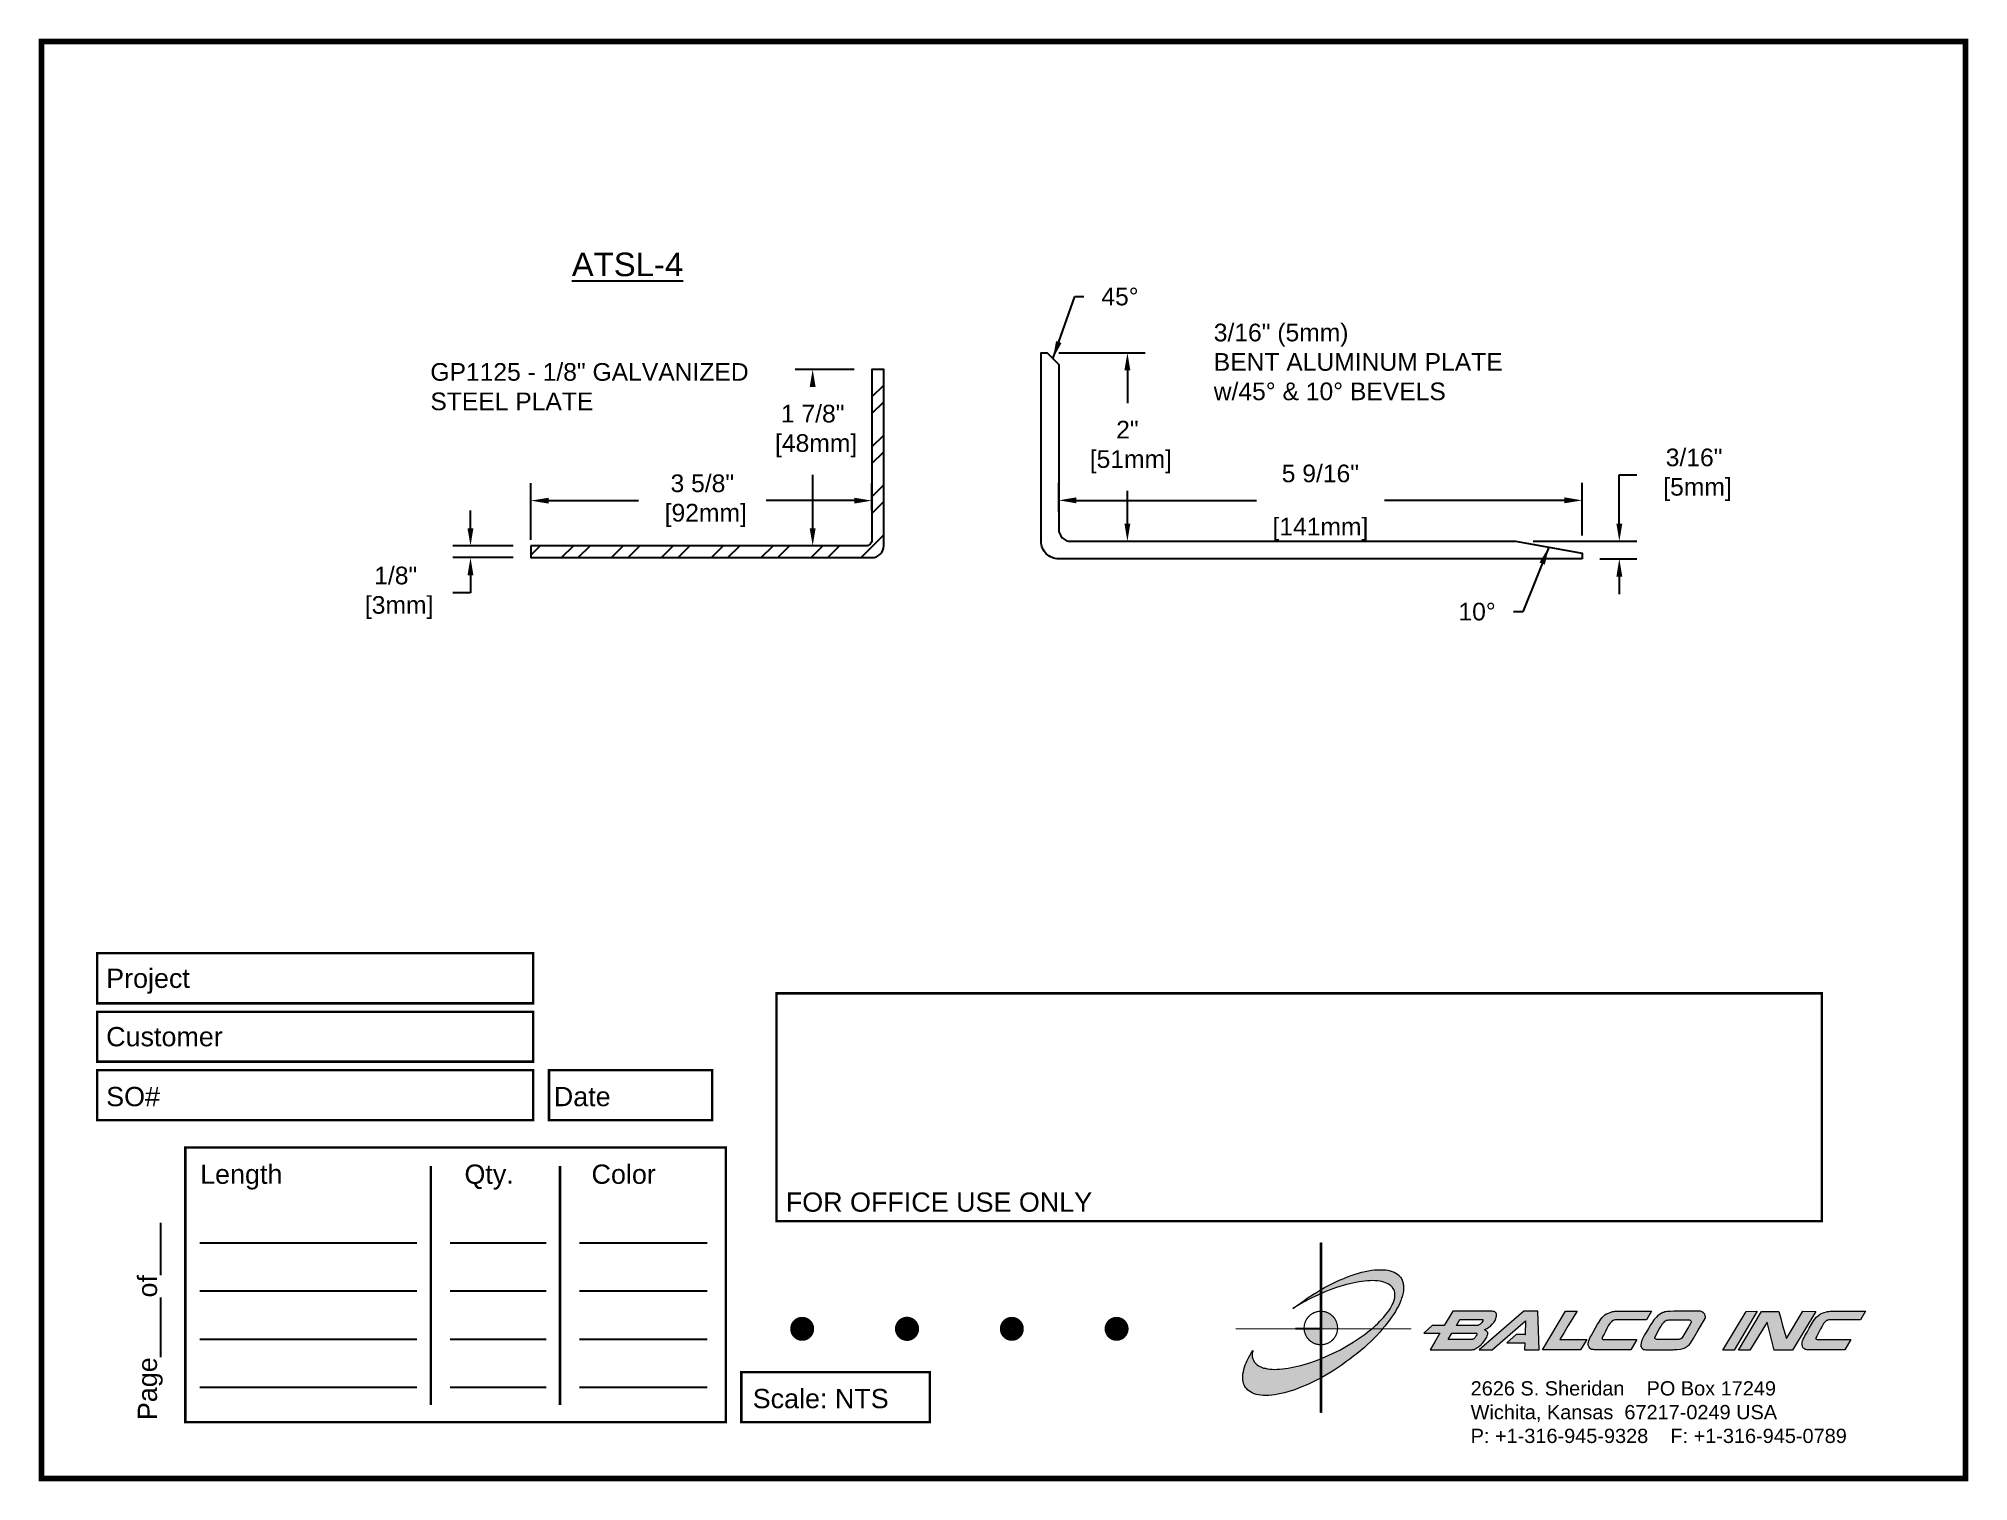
# Paper-space layout 'Breakout' of a CAD drawing. Header units: inches. Extents: x 0 to 10, y 0 to 7.5.
# The model-space entities are those that its viewports show. They can reach past a viewport. Long polylines and large blocks are cut down to what shows.
import ezdxf

# ---------------------------------------------------------------- set-up
doc = ezdxf.new("R2010")
doc.units = ezdxf.units.IN
doc.header["$MEASUREMENT"] = 0
for name, color, linetype in [('Border', 7, 'Continuous'), ('Dimensions', 3, 'Continuous'), ('Metals', 7, 'Continuous'), ('Text', 2, 'Continuous')]:
    doc.layers.add(name, color=color, linetype=linetype)
doc.styles.add('Arial', font='arial.ttf')
doc.dimstyles.new('Arial', dxfattribs={"dimtxt": 0.1875, "dimasz": 0.1875, "dimexe": 0.1875, "dimexo": 0.1875, "dimgap": 0.1875, "dimtad": 0, "dimtih": 1, "dimtoh": 1, "dimdec": 4, "dimzin": 0, "dimdsep": 46, "dimlunit": 4, "dimtxsty": 'Arial', "dimcen": 0.1875, "dimadec": 0, "dimazin": 0, "dimtfac": 1, "dimtdec": 4, "dimtofl": 0, "dimtmove": 0, "dimatfit": 3, "dimfxl": 0, "dimfrac": 2, "dimtolj": 1, "dimtzin": 0, "dimarcsym": 0})

# ---------------------------------------------------------------- blocks, each defined once
blk = doc.blocks.new('CADlogo')
h = blk.add_hatch(color=256)
h.paths.add_polyline_path([(0.918, 1.81), (0.909, 1.81), (0.909, 1.322), (0.918, 1.327)])
h.paths.add_polyline_path([(0.918, 1.285), (0.909, 1.281), (0.909, 1.1), (0.918, 1.1)])
h.paths.add_polyline_path([(0.918, 0.917), (0.909, 0.917), (0.909, 0.762), (0.909, 0.753), (0.91, 0.753), (0.918, 0.753)])
h.paths.add_polyline_path([(0.918, 1.091), (0.918, 1.1), (0.91, 1.1), (0.909, 1.1), (0.909, 0.917), (0.918, 0.917), (0.918, 0.919), (0.915, 0.919)])
h.paths.add_polyline_path([(0.918, 0.412), (0.909, 0.407), (0.909, 0.049), (0.918, 0.049)])
h.paths.add_polyline_path([(0.918, 0.753), (0.909, 0.753), (0.909, 0.606), (0.918, 0.609)])
h.paths.add_polyline_path([(0.918, 0.609), (0.909, 0.606), (0.909, 0.407), (0.918, 0.412)])
h.paths.add_polyline_path([(0.918, 1.327), (0.909, 1.322), (0.909, 1.281), (0.918, 1.285)])
h = blk.add_hatch(color=175)
h.paths.add_polyline_path([(0.574, 0.51), (0.543, 0.506), (0.514, 0.502), (0.487, 0.499), (0.459, 0.499), (0.432, 0.497), (0.406, 0.499), (0.382, 0.5), (0.36, 0.502), (0.338, 0.508), (0.318, 0.511), (0.298, 0.519), (0.282, 0.526), (0.265, 0.533), (0.252, 0.543), (0.24, 0.553), (0.234, 0.559), (0.229, 0.564), (0.22, 0.577), (0.212, 0.592), (0.205, 0.607), (0.203, 0.616), (0.201, 0.627), (0.199, 0.643), (0.201, 0.66), (0.201, 0.671), (0.205, 0.682), (0.207, 0.694), (0.19, 0.667), (0.176, 0.641), (0.161, 0.616), (0.148, 0.59), (0.137, 0.566), (0.128, 0.543), (0.119, 0.519), (0.113, 0.495), (0.108, 0.473), (0.104, 0.451), (0.103, 0.44), (0.103, 0.429), (0.101, 0.409), (0.103, 0.391), (0.104, 0.38), (0.106, 0.371), (0.11, 0.352), (0.115, 0.336), (0.124, 0.318), (0.13, 0.31), (0.135, 0.301), (0.143, 0.294), (0.15, 0.286), (0.165, 0.274), (0.181, 0.263), (0.199, 0.254), (0.22, 0.244), (0.242, 0.237), (0.263, 0.232), (0.289, 0.228), (0.315, 0.226), (0.342, 0.226), (0.371, 0.226), (0.402, 0.23), (0.434, 0.233), (0.467, 0.239), (0.499, 0.246), (0.534, 0.254), (0.571, 0.263), (0.606, 0.275), (0.644, 0.286), (0.682, 0.301), (0.721, 0.318), (0.759, 0.334), (0.799, 0.352), (0.841, 0.371), (0.882, 0.393), (0.909, 0.407), (0.909, 0.606), (0.884, 0.596), (0.847, 0.583), (0.81, 0.57), (0.774, 0.559), (0.739, 0.548), (0.704, 0.537), (0.671, 0.53), (0.638, 0.522), (0.606, 0.515)])
h.paths.add_polyline_path([(1.18, 0.738), (1.109, 0.698), (1.034, 0.661), (0.957, 0.627), (0.918, 0.609), (0.918, 0.412), (0.924, 0.414), (0.964, 0.438), (1.006, 0.462), (1.05, 0.489), (1.092, 0.517), (1.134, 0.544), (1.174, 0.574), (1.215, 0.603), (1.253, 0.634), (1.291, 0.663), (1.328, 0.694), (1.365, 0.725), (1.399, 0.757), (1.432, 0.788), (1.463, 0.819), (1.494, 0.85), (1.524, 0.883), (1.554, 0.917), (1.44, 0.917), (1.429, 0.908), (1.401, 0.886), (1.374, 0.864), (1.343, 0.842), (1.312, 0.822), (1.28, 0.8), (1.248, 0.778), (1.215, 0.758)])
h.paths.add_polyline_path([(1.769, 1.382), (1.767, 1.393), (1.763, 1.404), (1.758, 1.422), (1.749, 1.441), (1.743, 1.45), (1.738, 1.457), (1.73, 1.464), (1.725, 1.472), (1.709, 1.485), (1.692, 1.496), (1.674, 1.506), (1.654, 1.514), (1.632, 1.521), (1.61, 1.527), (1.584, 1.53), (1.559, 1.532), (1.531, 1.532), (1.502, 1.532), (1.471, 1.53), (1.44, 1.527), (1.407, 1.521), (1.374, 1.514), (1.339, 1.505), (1.304, 1.496), (1.268, 1.485), (1.229, 1.472), (1.191, 1.457), (1.152, 1.442), (1.114, 1.426), (1.074, 1.408), (1.034, 1.388), (0.991, 1.367), (0.951, 1.346), (0.918, 1.327), (0.918, 1.285), (0.926, 1.289), (0.964, 1.305), (1.001, 1.32), (1.037, 1.333), (1.074, 1.346), (1.109, 1.356), (1.143, 1.367), (1.178, 1.378), (1.213, 1.386), (1.246, 1.393), (1.277, 1.4), (1.31, 1.406), (1.339, 1.41), (1.368, 1.413), (1.398, 1.417), (1.425, 1.417), (1.452, 1.419), (1.476, 1.417), (1.502, 1.415), (1.524, 1.413), (1.546, 1.408), (1.566, 1.404), (1.584, 1.397), (1.602, 1.389), (1.617, 1.382), (1.632, 1.373), (1.644, 1.362), (1.65, 1.356), (1.655, 1.351), (1.665, 1.338), (1.672, 1.325), (1.677, 1.309), (1.681, 1.294), (1.683, 1.278), (1.683, 1.261), (1.683, 1.252), (1.681, 1.243), (1.677, 1.225), (1.672, 1.207), (1.665, 1.186), (1.655, 1.166), (1.644, 1.146), (1.632, 1.126), (1.619, 1.106), (1.602, 1.084), (1.586, 1.062), (1.568, 1.04), (1.548, 1.018), (1.527, 0.996), (1.504, 0.974), (1.48, 0.952), (1.456, 0.93), (1.44, 0.917), (1.554, 0.917), (1.579, 0.945), (1.602, 0.976), (1.626, 1.007), (1.648, 1.038), (1.668, 1.067), (1.687, 1.097), (1.703, 1.128), (1.719, 1.155), (1.732, 1.185), (1.743, 1.212), (1.752, 1.239), (1.758, 1.252), (1.762, 1.265), (1.767, 1.291), (1.771, 1.314), (1.771, 1.327), (1.773, 1.338), (1.771, 1.362), (1.771, 1.373)])
h.paths.add_polyline_path([(0.867, 1.296), (0.825, 1.271), (0.781, 1.243), (0.741, 1.214), (0.701, 1.186), (0.66, 1.157), (0.622, 1.128), (0.675, 1.161), (0.732, 1.194), (0.79, 1.225), (0.82, 1.239), (0.851, 1.254), (0.909, 1.281), (0.909, 1.322)])
h = blk.add_hatch(color=256)
h.paths.add_polyline_path([(1.074, 0.991), (1.07, 1.001), (1.065, 1.011), (1.059, 1.021), (1.053, 1.03), (1.046, 1.038), (1.039, 1.047), (1.031, 1.054), (1.022, 1.062), (1.014, 1.068), (1.004, 1.074), (0.995, 1.08), (0.985, 1.085), (0.975, 1.089), (0.964, 1.093), (0.954, 1.096), (0.943, 1.098), (0.932, 1.099), (0.921, 1.1), (0.918, 1.1), (0.918, 0.917), (0.94, 0.917), (1.086, 0.917), (1.087, 0.927), (1.086, 0.938), (1.085, 0.949), (1.083, 0.96), (1.081, 0.97), (1.078, 0.981)])
h.paths.add_polyline_path([(0.909, 0.917), (0.739, 0.917), (0.74, 0.91), (0.741, 0.899), (0.743, 0.888), (0.746, 0.878), (0.75, 0.867), (0.754, 0.857), (0.758, 0.847), (0.764, 0.837), (0.77, 0.828), (0.776, 0.819), (0.783, 0.811), (0.791, 0.803), (0.799, 0.795), (0.808, 0.788), (0.817, 0.782), (0.826, 0.776), (0.836, 0.771), (0.846, 0.766), (0.856, 0.762), (0.867, 0.759), (0.877, 0.757), (0.888, 0.755), (0.899, 0.753), (0.909, 0.753)])
h.paths.add_polyline_path([(0.918, 1.1), (0.91, 1.1), (0.909, 1.1), (0.909, 0.917), (0.918, 0.917)])
h = blk.add_hatch(color=256)
h.paths.add_polyline_path([(2.148, 0.874), (2.098, 0.784), (2.049, 0.7), (2.484, 0.7), (2.491, 0.702), (2.501, 0.703), (2.508, 0.705), (2.512, 0.707), (2.517, 0.711), (2.532, 0.72), (2.546, 0.729), (2.554, 0.735), (2.563, 0.74), (2.572, 0.747), (2.581, 0.757), (2.59, 0.768), (2.599, 0.777), (2.616, 0.799), (2.623, 0.811), (2.63, 0.822), (2.636, 0.833), (2.641, 0.844), (2.645, 0.855), (2.647, 0.864), (2.647, 0.879), (2.645, 0.883), (2.641, 0.886), (2.638, 0.892), (2.629, 0.899), (2.619, 0.905), (2.612, 0.91), (2.64, 0.921), (2.658, 0.936), (2.669, 0.943), (2.678, 0.95), (2.694, 0.967), (2.702, 0.976), (2.709, 0.985), (2.716, 0.994), (2.722, 1.005), (2.727, 1.014), (2.731, 1.025), (2.735, 1.038), (2.736, 1.049), (2.738, 1.062), (2.738, 1.073), (2.733, 1.082), (2.727, 1.088), (2.72, 1.093), (2.713, 1.097), (2.704, 1.099), (2.694, 1.1), (2.685, 1.102), (2.674, 1.102), (2.285, 1.102), (2.195, 0.952), (2.069, 0.952), (1.981, 0.874)])
h.paths.add_polyline_path([(2.274, 0.874), (2.53, 0.874), (2.534, 0.865), (2.532, 0.852), (2.524, 0.841), (2.515, 0.828), (2.505, 0.815), (2.493, 0.81), (2.49, 0.808), (2.235, 0.808)], flags=16)
h.paths.add_polyline_path([(2.321, 0.952), (2.356, 1.014), (2.587, 1.014), (2.592, 1.014), (2.597, 1.014), (2.597, 1.003), (2.59, 0.991), (2.583, 0.98), (2.569, 0.966), (2.555, 0.958), (2.546, 0.952), (2.535, 0.952)], flags=16)
h.paths.add_polyline_path([(3.04, 1.002), (3.036, 0.859), (2.941, 0.859), (2.844, 0.773), (3.031, 0.773), (3.027, 0.7), (3.181, 0.7), (3.168, 1.102), (3.02, 1.102), (2.557, 0.7), (2.694, 0.7)])
h.paths.add_polyline_path([(3.214, 0.7), (3.611, 0.7), (3.675, 0.808), (3.397, 0.808), (3.441, 0.881), (3.483, 0.952), (3.574, 1.102), (3.454, 1.102)])
h.paths.add_polyline_path([(3.788, 0.965), (3.766, 0.927), (3.743, 0.885), (3.721, 0.846), (3.71, 0.83), (3.702, 0.811), (3.697, 0.795), (3.693, 0.778), (3.691, 0.769), (3.691, 0.76), (3.691, 0.749), (3.693, 0.74), (3.7, 0.727), (3.708, 0.716), (3.711, 0.714), (3.724, 0.705), (3.733, 0.702), (3.744, 0.702), (3.757, 0.7), (3.774, 0.7), (4.134, 0.7), (4.196, 0.808), (3.854, 0.808), (3.841, 0.808), (3.833, 0.816), (3.836, 0.826), (3.843, 0.841), (3.856, 0.864), (3.869, 0.892), (3.883, 0.921), (3.898, 0.949), (3.914, 0.972), (3.924, 0.983), (3.931, 0.992), (3.943, 1.002), (3.954, 1.008), (3.969, 1.011), (4.297, 1.011), (4.346, 1.102), (4.238, 1.102), (4.15, 1.102), (4.075, 1.1), (3.997, 1.102), (3.982, 1.1), (3.968, 1.1), (3.955, 1.099), (3.942, 1.097), (3.92, 1.089), (3.9, 1.082), (3.889, 1.078), (3.88, 1.073), (3.863, 1.062), (3.849, 1.049), (3.834, 1.035), (3.821, 1.018), (3.81, 1.002), (3.799, 0.983)])
h.paths.add_polyline_path([(4.509, 1.097), (4.496, 1.095), (4.485, 1.093), (4.476, 1.089), (4.465, 1.086), (4.447, 1.077), (4.43, 1.066), (4.421, 1.06), (4.414, 1.055), (4.399, 1.04), (4.386, 1.025), (4.372, 1.011), (4.361, 0.994), (4.35, 0.976), (4.337, 0.96), (4.317, 0.923), (4.297, 0.888), (4.275, 0.855), (4.26, 0.828), (4.255, 0.813), (4.247, 0.799), (4.244, 0.784), (4.242, 0.777), (4.24, 0.769), (4.238, 0.753), (4.238, 0.735), (4.246, 0.722), (4.251, 0.714), (4.253, 0.713), (4.257, 0.711), (4.262, 0.705), (4.269, 0.703), (4.278, 0.702), (4.289, 0.7), (4.564, 0.7), (4.571, 0.7), (4.584, 0.702), (4.613, 0.703), (4.648, 0.707), (4.664, 0.709), (4.677, 0.713), (4.686, 0.716), (4.694, 0.722), (4.705, 0.727), (4.717, 0.735), (4.73, 0.744), (4.741, 0.755), (4.752, 0.769), (4.781, 0.815), (4.833, 0.903), (4.906, 1.025), (4.908, 1.035), (4.908, 1.046), (4.906, 1.051), (4.906, 1.057), (4.9, 1.069), (4.893, 1.08), (4.889, 1.082), (4.888, 1.086), (4.88, 1.089), (4.873, 1.093), (4.866, 1.097), (4.856, 1.1), (4.846, 1.1), (4.844, 1.1), (4.73, 1.1), (4.626, 1.1), (4.58, 1.1), (4.542, 1.099), (4.524, 1.099)])
h.paths.add_polyline_path([(4.527, 1.011), (4.54, 1.011), (4.745, 1.011), (4.752, 1.003), (4.758, 0.998), (4.758, 0.985), (4.756, 0.98), (4.754, 0.974), (4.749, 0.965), (4.743, 0.956), (4.734, 0.941), (4.663, 0.821), (4.648, 0.812), (4.639, 0.81), (4.633, 0.808), (4.622, 0.808), (4.61, 0.808), (4.416, 0.808), (4.398, 0.808), (4.39, 0.813), (4.387, 0.813), (4.385, 0.819), (4.378, 0.825), (4.385, 0.832), (4.408, 0.877), (4.428, 0.914), (4.447, 0.945), (4.454, 0.96), (4.461, 0.971), (4.474, 0.986), (4.487, 0.996), (4.496, 1.002), (4.508, 1.009), (4.516, 1.009)], flags=16)
h.paths.add_polyline_path([(5.089, 0.698), (5.206, 0.698), (5.445, 1.1), (5.33, 1.099)])
h.paths.add_polyline_path([(5.489, 1.099), (5.252, 0.698), (5.37, 0.698), (5.548, 0.987), (5.621, 0.698), (5.811, 0.698), (6.055, 1.099), (5.919, 1.1), (5.749, 0.817), (5.709, 0.954), (5.691, 1.024), (5.672, 1.099)])
h.paths.add_polyline_path([(6.086, 1.06), (6.069, 1.047), (6.056, 1.035), (6.044, 1.018), (6.031, 1.002), (6.02, 0.983), (6.009, 0.965), (5.987, 0.925), (5.965, 0.885), (5.941, 0.846), (5.932, 0.828), (5.923, 0.811), (5.917, 0.795), (5.914, 0.778), (5.912, 0.769), (5.912, 0.758), (5.914, 0.749), (5.916, 0.738), (5.921, 0.725), (5.928, 0.716), (5.936, 0.709), (5.945, 0.705), (5.954, 0.702), (5.965, 0.7), (5.98, 0.7), (5.994, 0.7), (6.355, 0.7), (6.419, 0.806), (6.073, 0.806), (6.056, 0.811), (6.056, 0.821), (6.056, 0.826), (6.064, 0.841), (6.077, 0.864), (6.089, 0.892), (6.104, 0.919), (6.119, 0.947), (6.135, 0.972), (6.144, 0.983), (6.153, 0.992), (6.163, 1), (6.166, 1.003), (6.172, 1.005), (6.178, 1.008), (6.19, 1.011), (6.517, 1.011), (6.569, 1.1), (6.459, 1.102), (6.373, 1.1), (6.296, 1.1), (6.217, 1.1), (6.203, 1.1), (6.19, 1.099), (6.175, 1.099), (6.164, 1.095), (6.141, 1.089), (6.12, 1.082), (6.111, 1.077), (6.102, 1.073)])
blk.add_hatch(color=256).paths.add_polyline_path([(0.918, 0.609), (0.909, 0.606), (0.909, 0.407), (0.918, 0.412)])
for q in [(0.65, 0.917), (0.909, 0.648)]:
    blk.add_line((0.909, 0.917), q)
at = {"color": 7, "lineweight": 0}
for points in [[(0.909, 1.81), (0.918, 1.81), (0.918, 0.049), (0.909, 0.049), (0.909, 1.81)], [(2.738, 1.073), (2.733, 1.082), (2.727, 1.088), (2.72, 1.093), (2.713, 1.097), (2.704, 1.099), (2.694, 1.1), (2.685, 1.102), (2.674, 1.102), (2.285, 1.102), (2.195, 0.952), (2.069, 0.952), (1.981, 0.874), (2.148, 0.874), (2.098, 0.784), (2.049, 0.7), (2.484, 0.7), (2.491, 0.702), (2.501, 0.703), (2.508, 0.705), (2.512, 0.707), (2.517, 0.711), (2.532, 0.72), (2.546, 0.729), (2.554, 0.735), (2.563, 0.74), (2.572, 0.747), (2.581, 0.757), (2.59, 0.768), (2.599, 0.777), (2.616, 0.799), (2.623, 0.811), (2.63, 0.822), (2.636, 0.833), (2.641, 0.844), (2.645, 0.855), (2.647, 0.864), (2.647, 0.874), (2.647, 0.879), (2.645, 0.883), (2.641, 0.886), (2.638, 0.892), (2.629, 0.899), (2.619, 0.905), (2.612, 0.91), (2.64, 0.921), (2.658, 0.936), (2.669, 0.943), (2.678, 0.95), (2.694, 0.967), (2.702, 0.976), (2.709, 0.985), (2.716, 0.994), (2.722, 1.005), (2.727, 1.014), (2.731, 1.025), (2.735, 1.038), (2.736, 1.049), (2.738, 1.062), (2.738, 1.073), (2.738, 1.073)], [(2.587, 0.985), (2.583, 0.98), (2.572, 0.969), (2.565, 0.963), (2.555, 0.958), (2.546, 0.952), (2.535, 0.952), (2.321, 0.952), (2.356, 1.014), (2.587, 1.014), (2.592, 1.014), (2.594, 1.014), (2.596, 1.013), (2.597, 1.011), (2.597, 1.005), (2.596, 1), (2.59, 0.991), (2.587, 0.985), (2.587, 0.985)], [(3.027, 0.7), (3.181, 0.7), (3.168, 1.102), (3.02, 1.102), (2.557, 0.7), (2.694, 0.7), (3.04, 1.002), (3.036, 0.859), (3.038, 0.859), (2.941, 0.859), (2.844, 0.773), (3.031, 0.773), (3.027, 0.7), (3.027, 0.7)], [(3.214, 0.7), (3.454, 1.102), (3.574, 1.102), (3.483, 0.952), (3.441, 0.881), (3.397, 0.808), (3.675, 0.808), (3.611, 0.7), (3.214, 0.7), (3.214, 0.7)], [(3.969, 1.011), (3.96, 1.009), (3.955, 1.007), (3.949, 1.005), (3.946, 1.003), (3.94, 1), (3.931, 0.992), (3.924, 0.983), (3.914, 0.972), (3.898, 0.949), (3.883, 0.921), (3.869, 0.892), (3.856, 0.864), (3.843, 0.841), (3.836, 0.826), (3.834, 0.821), (3.834, 0.817), (3.836, 0.813), (3.839, 0.81), (3.847, 0.808), (3.854, 0.808), (4.196, 0.808), (4.134, 0.7), (3.774, 0.7), (3.757, 0.7), (3.744, 0.702), (3.733, 0.702), (3.724, 0.705), (3.715, 0.711), (3.711, 0.713), (3.708, 0.716), (3.7, 0.727), (3.693, 0.74), (3.691, 0.749), (3.691, 0.76), (3.691, 0.769), (3.693, 0.778), (3.697, 0.795), (3.702, 0.811), (3.71, 0.83), (3.721, 0.846), (3.743, 0.885), (3.766, 0.927), (3.788, 0.965), (3.799, 0.983), (3.81, 1.002), (3.821, 1.018), (3.834, 1.035), (3.849, 1.049), (3.863, 1.062), (3.88, 1.073), (3.889, 1.078), (3.9, 1.082), (3.92, 1.089), (3.942, 1.097), (3.955, 1.099), (3.968, 1.1), (3.982, 1.1), (3.997, 1.102), (4.075, 1.1), (4.15, 1.102), (4.238, 1.102), (4.346, 1.102), (4.297, 1.011), (3.969, 1.011), (3.969, 1.011)], [(4.846, 1.1), (4.844, 1.1), (4.73, 1.1), (4.626, 1.1), (4.58, 1.1), (4.542, 1.099), (4.524, 1.099), (4.509, 1.097), (4.496, 1.095), (4.485, 1.093), (4.476, 1.089), (4.465, 1.086), (4.447, 1.077), (4.43, 1.066), (4.421, 1.06), (4.414, 1.055), (4.399, 1.04), (4.386, 1.025), (4.372, 1.011), (4.361, 0.994), (4.35, 0.976), (4.337, 0.96), (4.317, 0.923), (4.297, 0.888), (4.275, 0.855), (4.26, 0.828), (4.255, 0.813), (4.247, 0.799), (4.244, 0.784), (4.242, 0.777), (4.24, 0.769), (4.238, 0.753), (4.238, 0.735), (4.246, 0.722), (4.251, 0.714), (4.253, 0.713), (4.257, 0.711), (4.262, 0.705), (4.269, 0.703), (4.278, 0.702), (4.289, 0.7), (4.564, 0.7), (4.571, 0.7), (4.584, 0.702), (4.613, 0.703), (4.648, 0.707), (4.664, 0.709), (4.677, 0.713), (4.686, 0.716), (4.694, 0.722), (4.705, 0.727), (4.717, 0.735), (4.73, 0.744), (4.741, 0.755), (4.752, 0.769), (4.781, 0.815), (4.833, 0.903), (4.906, 1.025), (4.908, 1.035), (4.908, 1.046), (4.906, 1.051), (4.906, 1.057), (4.9, 1.069), (4.897, 1.075), (4.893, 1.08), (4.889, 1.082), (4.888, 1.086), (4.88, 1.089), (4.873, 1.093), (4.866, 1.097), (4.856, 1.1), (4.846, 1.1), (4.846, 1.1)], [(4.734, 0.941), (4.663, 0.821), (4.653, 0.815), (4.646, 0.811), (4.639, 0.81), (4.633, 0.808), (4.622, 0.808), (4.61, 0.808), (4.416, 0.808), (4.403, 0.808), (4.396, 0.81), (4.39, 0.813), (4.388, 0.813), (4.386, 0.815), (4.385, 0.819), (4.383, 0.821), (4.383, 0.826), (4.383, 0.83), (4.385, 0.832), (4.408, 0.877), (4.428, 0.914), (4.447, 0.945), (4.454, 0.96), (4.461, 0.971), (4.471, 0.982), (4.478, 0.989), (4.487, 0.996), (4.496, 1.002), (4.505, 1.007), (4.511, 1.009), (4.516, 1.009), (4.527, 1.011), (4.54, 1.011), (4.743, 1.011), (4.749, 1.007), (4.752, 1.003), (4.756, 1), (4.758, 0.994), (4.758, 0.985), (4.756, 0.98), (4.754, 0.974), (4.749, 0.965), (4.743, 0.956), (4.734, 0.941), (4.734, 0.941)], [(5.089, 0.698), (5.33, 1.099), (5.445, 1.1), (5.206, 0.698), (5.091, 0.698), (5.089, 0.698), (5.089, 0.698)], [(5.811, 0.698), (5.621, 0.698), (5.548, 0.987), (5.37, 0.698), (5.252, 0.698), (5.489, 1.099), (5.672, 1.099), (5.691, 1.024), (5.709, 0.954), (5.749, 0.817), (5.919, 1.1), (6.055, 1.099), (5.811, 0.698), (5.811, 0.698)], [(6.19, 1.011), (6.181, 1.009), (6.175, 1.007), (6.172, 1.005), (6.166, 1.003), (6.163, 1), (6.153, 0.992), (6.144, 0.983), (6.135, 0.972), (6.119, 0.947), (6.104, 0.919), (6.089, 0.892), (6.077, 0.864), (6.064, 0.841), (6.056, 0.826), (6.056, 0.821), (6.056, 0.815), (6.058, 0.811), (6.062, 0.81), (6.067, 0.808), (6.077, 0.806), (6.419, 0.806), (6.355, 0.7), (5.994, 0.7), (5.98, 0.7), (5.965, 0.7), (5.954, 0.702), (5.945, 0.705), (5.936, 0.709), (5.932, 0.713), (5.928, 0.716), (5.921, 0.725), (5.916, 0.738), (5.914, 0.749), (5.912, 0.758), (5.912, 0.769), (5.914, 0.778), (5.917, 0.795), (5.923, 0.811), (5.932, 0.828), (5.941, 0.846), (5.965, 0.885), (5.987, 0.925), (6.009, 0.965), (6.02, 0.983), (6.031, 1.002), (6.044, 1.018), (6.056, 1.035), (6.069, 1.047), (6.086, 1.06), (6.102, 1.073), (6.111, 1.077), (6.12, 1.082), (6.141, 1.089), (6.164, 1.095), (6.175, 1.099), (6.19, 1.099), (6.203, 1.1), (6.217, 1.1), (6.296, 1.1), (6.373, 1.1), (6.459, 1.102), (6.569, 1.1), (6.517, 1.011), (6.19, 1.011), (6.19, 1.011)], [(2.484, 0.808), (2.235, 0.808), (2.274, 0.874), (2.524, 0.874), (2.53, 0.872), (2.532, 0.87), (2.533, 0.866), (2.533, 0.863), (2.532, 0.852), (2.524, 0.841), (2.515, 0.828), (2.506, 0.817), (2.501, 0.813), (2.493, 0.81), (2.49, 0.808), (2.486, 0.808), (2.484, 0.808), (2.484, 0.808)]]:
    blk.add_lwpolyline(points, dxfattribs=at)
at = {"color": 175, "lineweight": 0}
blk.add_lwpolyline([(1.758, 1.422), (1.763, 1.404), (1.767, 1.393), (1.769, 1.382), (1.771, 1.373), (1.771, 1.362), (1.773, 1.338), (1.771, 1.327), (1.771, 1.314), (1.767, 1.291), (1.762, 1.265), (1.758, 1.252), (1.752, 1.239), (1.743, 1.212), (1.732, 1.185), (1.719, 1.155), (1.703, 1.128), (1.687, 1.097), (1.668, 1.067), (1.648, 1.038), (1.626, 1.007), (1.602, 0.976), (1.579, 0.945), (1.551, 0.914), (1.524, 0.883), (1.494, 0.85), (1.463, 0.819), (1.432, 0.788), (1.399, 0.757), (1.365, 0.725), (1.328, 0.694), (1.291, 0.663), (1.253, 0.634), (1.215, 0.603), (1.174, 0.574), (1.134, 0.544), (1.092, 0.517), (1.05, 0.489), (1.006, 0.462), (0.964, 0.438), (0.924, 0.414), (0.882, 0.393), (0.841, 0.371), (0.799, 0.352), (0.759, 0.334), (0.721, 0.318), (0.682, 0.301), (0.644, 0.286), (0.606, 0.275), (0.571, 0.263), (0.534, 0.254), (0.499, 0.246), (0.467, 0.239), (0.434, 0.233), (0.402, 0.23), (0.371, 0.226), (0.342, 0.226), (0.315, 0.226), (0.289, 0.228), (0.263, 0.232), (0.242, 0.237), (0.22, 0.244), (0.199, 0.254), (0.181, 0.263), (0.165, 0.274), (0.15, 0.286), (0.143, 0.294), (0.135, 0.301), (0.13, 0.31), (0.124, 0.318), (0.115, 0.336), (0.11, 0.352), (0.106, 0.371), (0.104, 0.38), (0.103, 0.391), (0.101, 0.409), (0.103, 0.429), (0.103, 0.44), (0.104, 0.451), (0.108, 0.473), (0.113, 0.495), (0.119, 0.519), (0.128, 0.543), (0.137, 0.566), (0.148, 0.59), (0.161, 0.616), (0.176, 0.641), (0.19, 0.667), (0.207, 0.694), (0.205, 0.682), (0.201, 0.671), (0.201, 0.66), (0.199, 0.649), (0.199, 0.638), (0.201, 0.627), (0.203, 0.616), (0.205, 0.607), (0.212, 0.592), (0.22, 0.577), (0.229, 0.564), (0.234, 0.559), (0.24, 0.553), (0.252, 0.543), (0.265, 0.533), (0.282, 0.526), (0.298, 0.519), (0.318, 0.511), (0.338, 0.508), (0.36, 0.502), (0.382, 0.5), (0.406, 0.499), (0.432, 0.497), (0.459, 0.499), (0.487, 0.499), (0.514, 0.502), (0.543, 0.506), (0.574, 0.51), (0.606, 0.515), (0.638, 0.522), (0.671, 0.53), (0.704, 0.537), (0.739, 0.548), (0.774, 0.559), (0.81, 0.57), (0.847, 0.583), (0.884, 0.596), (0.92, 0.61), (0.957, 0.627), (1.034, 0.661), (1.109, 0.698), (1.18, 0.738), (1.215, 0.758), (1.248, 0.778), (1.28, 0.8), (1.312, 0.822), (1.343, 0.842), (1.374, 0.864), (1.401, 0.886), (1.429, 0.908), (1.456, 0.93), (1.48, 0.952), (1.504, 0.974), (1.527, 0.996), (1.548, 1.018), (1.568, 1.04), (1.586, 1.062), (1.602, 1.084), (1.619, 1.106), (1.632, 1.126), (1.644, 1.146), (1.655, 1.166), (1.665, 1.186), (1.672, 1.207), (1.677, 1.225), (1.681, 1.243), (1.683, 1.252), (1.683, 1.261), (1.683, 1.278), (1.681, 1.294), (1.677, 1.309), (1.672, 1.325), (1.665, 1.338), (1.655, 1.351), (1.65, 1.356), (1.644, 1.362), (1.632, 1.373), (1.617, 1.382), (1.602, 1.389), (1.584, 1.397), (1.566, 1.404), (1.546, 1.408), (1.524, 1.413), (1.502, 1.415), (1.476, 1.417), (1.452, 1.419), (1.425, 1.417), (1.398, 1.417), (1.368, 1.413), (1.339, 1.41), (1.31, 1.406), (1.277, 1.4), (1.246, 1.393), (1.213, 1.386), (1.178, 1.378), (1.143, 1.367), (1.109, 1.356), (1.074, 1.346), (1.037, 1.333), (1.001, 1.32), (0.964, 1.305), (0.926, 1.289), (0.851, 1.254), (0.82, 1.239), (0.79, 1.225), (0.732, 1.194), (0.675, 1.161), (0.622, 1.128), (0.66, 1.157), (0.701, 1.186), (0.741, 1.214), (0.781, 1.243), (0.825, 1.271), (0.867, 1.296), (0.909, 1.322), (0.951, 1.346), (0.991, 1.367), (1.034, 1.388), (1.074, 1.408), (1.114, 1.426), (1.152, 1.442), (1.191, 1.457), (1.229, 1.472), (1.268, 1.485), (1.304, 1.496), (1.339, 1.505), (1.374, 1.514), (1.407, 1.521), (1.44, 1.527), (1.471, 1.53), (1.502, 1.532), (1.531, 1.532), (1.559, 1.532), (1.584, 1.53), (1.61, 1.527), (1.632, 1.521), (1.654, 1.514), (1.674, 1.506), (1.692, 1.496), (1.709, 1.485), (1.725, 1.472), (1.73, 1.464), (1.738, 1.457), (1.743, 1.45), (1.749, 1.441), (1.758, 1.422), (1.758, 1.422)], dxfattribs=at)
at = {"color": 7, "lineweight": 0, "const_width": 0.0128}
blk.add_lwpolyline([(1.087, 0.927), (1.086, 0.938), (1.085, 0.949), (1.083, 0.96), (1.081, 0.97), (1.078, 0.981), (1.074, 0.991), (1.07, 1.001), (1.065, 1.011), (1.059, 1.021), (1.053, 1.03), (1.046, 1.038), (1.039, 1.047), (1.031, 1.054), (1.022, 1.062), (1.014, 1.068), (1.004, 1.074), (0.995, 1.08), (0.985, 1.085), (0.975, 1.089), (0.964, 1.093), (0.954, 1.096), (0.943, 1.098), (0.932, 1.099), (0.921, 1.1), (0.91, 1.1), (0.899, 1.1), (0.888, 1.099), (0.877, 1.097), (0.867, 1.094), (0.856, 1.091), (0.846, 1.087), (0.836, 1.082), (0.826, 1.077), (0.817, 1.071), (0.808, 1.065), (0.799, 1.058), (0.791, 1.05), (0.783, 1.043), (0.776, 1.034), (0.77, 1.025), (0.764, 1.016), (0.758, 1.006), (0.754, 0.996), (0.75, 0.986), (0.746, 0.976), (0.743, 0.965), (0.741, 0.954), (0.74, 0.943), (0.739, 0.932), (0.739, 0.921), (0.74, 0.91), (0.741, 0.899), (0.743, 0.888), (0.746, 0.878), (0.75, 0.867), (0.754, 0.857), (0.758, 0.847), (0.764, 0.837), (0.77, 0.828), (0.776, 0.819), (0.783, 0.811), (0.791, 0.803), (0.799, 0.795), (0.808, 0.788), (0.817, 0.782), (0.826, 0.776), (0.836, 0.771), (0.846, 0.766), (0.856, 0.762), (0.867, 0.759), (0.877, 0.757), (0.888, 0.755), (0.899, 0.753), (0.91, 0.753), (0.921, 0.753), (0.932, 0.754), (0.943, 0.756), (0.954, 0.758), (0.964, 0.761), (0.975, 0.764), (0.985, 0.769), (0.995, 0.773), (1.004, 0.779), (1.014, 0.785), (1.022, 0.792), (1.031, 0.799), (1.039, 0.807), (1.046, 0.815), (1.053, 0.824), (1.059, 0.833), (1.065, 0.842), (1.07, 0.852), (1.074, 0.862), (1.078, 0.872), (1.081, 0.883), (1.083, 0.894), (1.085, 0.905), (1.086, 0.916), (1.087, 0.927)], dxfattribs=at)
at = {"color": 7, "lineweight": 0}
blk.add_lwpolyline([(1.853, 0.917, 0.0091, 0.0091, 0), (0.029, 0.917, 0.00366, 0.00366, 0), (0.029, 0.917, 0.00366, 0.00366, 0)], format="xyseb", dxfattribs=at)
blk = doc.blocks.new('ACADlogo')
blk.add_blockref('CADlogo', (-0.011, 7.152))
blk = doc.blocks.new('ejcnosingdetailsheet')
at = {"layer": 'Border', "color": 253}
for p, q in [((0.823, 1.224), (1.95, 1.224)), ((2.122, 1.224), (2.622, 1.224)), ((2.794, 1.224), (3.457, 1.224)), ((0.823, 0.974), (1.95, 0.974)), ((2.122, 0.974), (2.622, 0.974)), ((2.794, 0.974), (3.457, 0.974)), ((0.823, 0.724), (1.95, 0.724)), ((2.122, 0.724), (2.622, 0.724)), ((2.794, 0.724), (3.457, 0.724)), ((0.823, 0.474), (1.95, 0.474)), ((2.122, 0.474), (2.622, 0.474)), ((2.794, 0.474), (3.457, 0.474))]:
    blk.add_line(p, q, dxfattribs=at)
at = {"layer": 'Border'}
for points, const_width in [([(0, 7.461), (9.993, 7.461), (9.993, 0), (0, 0)], 0.03), ([(0.289, 2.727), (2.554, 2.727), (2.554, 2.467), (0.289, 2.467)], 0.0125), ([(9.247, 1.336), (3.818, 1.336), (3.818, 2.519), (9.247, 2.519)], 0.0125), ([(0.289, 2.423), (2.554, 2.423), (2.554, 2.164), (0.289, 2.164)], 0.0125), ([(0.289, 2.12), (2.554, 2.12), (2.554, 1.86), (0.289, 1.86)], 0.0125), ([(2.636, 1.861), (2.636, 2.12), (3.484, 2.12), (3.484, 1.861)], 0.0125), ([(3.554, 0.292), (0.747, 0.292), (0.747, 1.718), (3.554, 1.718)], 0.0125), ([(3.635, 0.552), (4.614, 0.552), (4.614, 0.293), (3.635, 0.293)], 0.0125)]:
    blk.add_lwpolyline(points, close=True, dxfattribs=dict(at, const_width=const_width))
at = {"layer": 'Border', "const_width": 0.0125}
for points in [[(2.022, 1.623), (2.022, 0.382)], [(2.693, 1.623), (2.693, 0.382)]]:
    blk.add_lwpolyline(points, dxfattribs=at)
at = {"layer": 'Border', "color": 175, "const_width": 0.0625}
for points in [[(3.92, 0.777, 1), (3.982, 0.777, 1)], [(4.464, 0.777, 1), (4.527, 0.777, 1)], [(5.009, 0.777, 1), (5.071, 0.777, 1)], [(5.553, 0.777, 1), (5.615, 0.777, 1)]]:
    blk.add_lwpolyline(points, format="xyb", close=True, dxfattribs=at)
at = {"layer": 'Border', "xscale": 0.5, "yscale": 0.5, "zscale": 0.5}
blk.add_blockref('ACADlogo', (6.194, -3.258), dxfattribs=at)
at = {"layer": 'Border', "style": 'Arial'}
for s, p in [('Project', (0.336, 2.547)), ('Customer', (0.336, 2.244)), ('SO#', (0.336, 1.933)), ('Date', (2.661, 1.933)), ('Length', (0.824, 1.53)), ('Qty.', (2.197, 1.53)), ('Color', (2.857, 1.53)), ('FOR OFFICE USE ONLY', (3.866, 1.385)), ('Scale: NTS', (3.694, 0.365))]:
    blk.add_text(s, height=0.1, dxfattribs=at).set_placement(p)
blk.add_text('Page%%u        %%uof%%u       ', height=0.1, rotation=90, dxfattribs=at).set_placement((0.6, 0.303))
at = {"layer": 'Border', "insert": (7.423, 0.505), "char_height": 0.074, "width": 2.3438, "attachment_point": 1, "style": 'Arial'}
blk.add_mtext('2626 S. Sheridan    PO Box 17249\\PWichita, Kansas  67217-0249 USA \\PP: +1-316-945-9328    F: +1-316-945-0789', dxfattribs=at)
blk = doc.blocks.new('cp1125')
h = blk.add_hatch()
h.set_pattern_fill('ANSI32', color=256, style=0)
h.paths.add_polyline_path([(4.128, 21.844, 0.414214), (4.253, 21.969), (4.253, 23.844), (4.128, 23.844), (4.128, 22.031, -0.414214), (4.065, 21.969), (0.503, 21.969), (0.503, 21.844)])
blk.add_lwpolyline([(0.503, 21.969), (0.503, 21.844), (4.128, 21.844, 0.414214), (4.253, 21.969), (4.253, 23.844), (4.128, 23.844), (4.128, 22.031, -0.414214), (4.065, 21.969)], format="xyb", close=True)
blk = doc.blocks.new('316bentalumplt')
blk.add_lwpolyline([(10.592, 4.31), (5.03, 4.31, -0.414214), (4.842, 4.498), (4.842, 6.5), (4.905, 6.5), (5.03, 6.375), (5.03, 4.623, 0.414214), (5.155, 4.498), (9.883, 4.498), (10.592, 4.373)], format="xyb", close=True)
blk = doc.blocks.new('*D11')
at = {"layer": 'Defpoints', "color": 0}
for p in [(35.065, 4.144), (29.502, 3.834), (35.065, 3.584)]:
    blk.add_point(p, dxfattribs=at)
at = {"layer": 'Dimensions', "color": 0, "lineweight": -2}
for p, q in [((29.502, 4.022), (29.502, 4.332)), ((35.065, 3.772), (35.065, 4.332)), ((29.69, 4.144), (31.604, 4.144)), ((34.877, 4.144), (32.963, 4.144))]:
    blk.add_line(p, q, dxfattribs=at)
at = {"layer": 'Dimensions', "color": 0}
for points in [[(29.69, 4.176), (29.69, 4.113), (29.502, 4.144)], [(34.877, 4.176), (34.877, 4.113), (35.065, 4.144)]]:
    blk.add_solid(points, dxfattribs=at)
at = {"layer": 'Dimensions', "color": 0, "char_height": 0.1875, "attachment_point": 5, "style": 'Arial'}
for s, insert in [('\\A1;5 9/16"', (32.283, 4.429)), ('\\A1;[141mm]', (32.283, 3.837))]:
    blk.add_mtext(s, dxfattribs=dict(at, insert=insert))
blk = doc.blocks.new('*D12')
at = {"layer": 'Defpoints', "color": 0}
for p in [(34.356, 3.709), (35.065, 3.522), (35.46, 3.522)]:
    blk.add_point(p, dxfattribs=at)
at = {"layer": 'Dimensions', "color": 0, "lineweight": -2}
for p, q in [((35.46, 3.897), (35.46, 4.416)), ((35.46, 4.416), (35.648, 4.416)), ((34.543, 3.709), (35.648, 3.709)), ((35.252, 3.522), (35.648, 3.522)), ((35.46, 3.334), (35.46, 3.147))]:
    blk.add_line(p, q, dxfattribs=at)
at = {"layer": 'Dimensions', "color": 0}
for points in [[(35.429, 3.897), (35.492, 3.897), (35.46, 3.709)], [(35.429, 3.334), (35.492, 3.334), (35.46, 3.522)]]:
    blk.add_solid(points, dxfattribs=at)
at = {"layer": 'Dimensions', "color": 0, "insert": (36.255, 4.416), "char_height": 0.1875, "attachment_point": 5, "style": 'Arial'}
blk.add_mtext('\\A1;3/16"\\P [5mm]', dxfattribs=at)
blk = doc.blocks.new('*D13')
at = {"layer": 'Defpoints', "color": 0}
for p in [(23.25, 3.661), (23.892, 3.661), (23.892, 3.536)]:
    blk.add_point(p, dxfattribs=at)
at = {"layer": 'Dimensions', "color": 0, "lineweight": -2}
for p, q in [((23.25, 3.848), (23.25, 4.036)), ((23.704, 3.661), (23.062, 3.661)), ((23.704, 3.536), (23.062, 3.536)), ((23.25, 3.348), (23.25, 3.161)), ((23.25, 3.161), (23.062, 3.161))]:
    blk.add_line(p, q, dxfattribs=at)
at = {"layer": 'Dimensions', "color": 0}
for points in [[(23.218, 3.848), (23.281, 3.848), (23.25, 3.661)], [(23.218, 3.348), (23.281, 3.348), (23.25, 3.536)]]:
    blk.add_solid(points, dxfattribs=at)
at = {"layer": 'Dimensions', "color": 0, "insert": (22.455, 3.161), "char_height": 0.1875, "attachment_point": 5, "style": 'Arial'}
blk.add_mtext('\\A1;1/8"\\P [3mm]', dxfattribs=at)
blk = doc.blocks.new('*D14')
at = {"layer": 'Defpoints', "color": 0}
for p in [(23.892, 4.141), (27.517, 3.851), (23.892, 3.536)]:
    blk.add_point(p, dxfattribs=at)
at = {"layer": 'Dimensions', "color": 0, "lineweight": -2}
for p, q in [((23.892, 3.723), (23.892, 4.328)), ((27.517, 4.038), (27.517, 4.328)), ((24.079, 4.141), (25.034, 4.141)), ((27.329, 4.141), (26.393, 4.141))]:
    blk.add_line(p, q, dxfattribs=at)
at = {"layer": 'Dimensions', "color": 0}
for points in [[(24.079, 4.172), (24.079, 4.11), (23.892, 4.141)], [(27.329, 4.172), (27.329, 4.11), (27.517, 4.141)]]:
    blk.add_solid(points, dxfattribs=at)
at = {"layer": 'Dimensions', "color": 0, "insert": (25.714, 4.141), "char_height": 0.1875, "attachment_point": 5, "style": 'Arial'}
blk.add_mtext('\\A1;3 5/8"\\P [92mm]', dxfattribs=at)
blk = doc.blocks.new('*D15')
at = {"layer": 'Defpoints', "color": 0}
for p in [(26.887, 5.536), (27.517, 5.536), (27.326, 3.661)]:
    blk.add_point(p, dxfattribs=at)
at = {"layer": 'Dimensions', "color": 0, "lineweight": -2}
for p, q in [((27.329, 5.536), (26.699, 5.536)), ((26.887, 5.348), (26.887, 5.346)), ((26.887, 3.848), (26.887, 4.415)), ((27.139, 3.661), (26.699, 3.661))]:
    blk.add_line(p, q, dxfattribs=at)
at = {"layer": 'Dimensions', "color": 0}
for points in [[(26.855, 5.348), (26.918, 5.348), (26.887, 5.536)], [(26.855, 3.848), (26.918, 3.848), (26.887, 3.661)]]:
    blk.add_solid(points, dxfattribs=at)
at = {"layer": 'Dimensions', "color": 0, "insert": (26.887, 4.881), "char_height": 0.1875, "attachment_point": 5, "style": 'Arial'}
blk.add_mtext('\\A1;1 7/8"\\P [48mm]', dxfattribs=at)
blk = doc.blocks.new('*D21')
at = {"layer": 'Defpoints', "color": 0}
for p in [(29.315, 5.712), (29.627, 3.709), (30.232, 3.709)]:
    blk.add_point(p, dxfattribs=at)
at = {"layer": 'Dimensions', "color": 0, "lineweight": -2}
for p, q in [((29.502, 5.712), (30.419, 5.712)), ((30.232, 5.524), (30.232, 5.175)), ((30.232, 3.897), (30.232, 4.246)), ((29.815, 3.709), (30.419, 3.709))]:
    blk.add_line(p, q, dxfattribs=at)
at = {"layer": 'Dimensions', "color": 0}
for points in [[(30.2, 5.524), (30.263, 5.524), (30.232, 5.712)], [(30.2, 3.897), (30.263, 3.897), (30.232, 3.709)]]:
    blk.add_solid(points, dxfattribs=at)
at = {"layer": 'Dimensions', "color": 0, "insert": (30.232, 4.711), "char_height": 0.1875, "attachment_point": 5, "style": 'Arial'}
blk.add_mtext('\\A1;2"\\P [51mm]', dxfattribs=at)

msp = doc.modelspace()

# ---------------------------------------------------------------- block references
at = {"layer": 'Metals'}
for name, p in [('316bentalumplt', (24.4724, -0.78823)), ('cp1125', (23.38894, -18.308))]:
    msp.add_blockref(name, p, dxfattribs=at)

# ---------------------------------------------------------------- texts
at = {"layer": 'Text', "insert": (24.32653, 6.77595), "char_height": 0.25, "width": 1.6015625, "attachment_point": 1, "style": 'Arial'}
msp.add_mtext('{\\LATSL-4}', dxfattribs=at)
at = {"layer": 'Text', "char_height": 0.1875, "style": 'Arial'}
for s, insert, attachment_point in [('\\A1;45%%d', (29.95503, 6.40324), 1), ('3/16" (5mm)\\PBENT ALUMINUM PLATE\\Pw/45° & 10° BEVELS', (31.14968, 5.61341), 4), ('{\\fArial|b0|i0|c0|p34;GP1125 - 1/8" GALVANIZED\\PSTEEL PLATE}', (22.82321, 5.35094), 4), ('\\A1;10%%D', (34.14645, 2.8658), 9)]:
    msp.add_mtext(s, dxfattribs=dict(at, insert=insert, attachment_point=attachment_point))

# ---------------------------------------------------------------- dimensions: what is measured, and where the dimension line sits
at = {"layer": 'Dimensions'}
for base, p1, p2, picture, middle in [((30.23154, 3.70927), (29.31464, 5.71177), (29.62714, 3.70927), '*D21', (30.23154, 4.71052)), ((26.88663, 5.53554), (27.32626, 3.66054), (27.51659, 5.53554), '*D15', (26.88663, 4.88075)), ((35.46042, 3.52177), (34.35573, 3.70927), (35.06464, 3.52177), '*D12', (36.25461, 4.4158)), ((23.2496, 3.66054), (23.89159, 3.53554), (23.89159, 3.66054), '*D13', (22.45541, 3.16054))]:
    dim = msp.add_linear_dim(base=base, p1=p1, p2=p2, angle=90, dimstyle='Arial', override={"dimpost": '\\X'}, dxfattribs=at)
    dim.commit()
    dim.dimension.update_dxf_attribs({"geometry": picture, "text_midpoint": middle, "dimtype": 160})
dim = msp.add_linear_dim(base=(23.89159, 4.14094), p1=(27.51659, 3.85087), p2=(23.89159, 3.53554), dimstyle='Arial', override={"dimpost": '\\X'}, dxfattribs=at)
dim.commit()
dim.dimension.update_dxf_attribs({"geometry": '*D14', "text_midpoint": (25.71381, 4.14094), "dimtype": 160})
dim = msp.add_linear_dim(base=(35.06464, 4.14432), p1=(29.50214, 3.83427), p2=(35.06464, 3.58427), dimstyle='Arial', override={"dimpost": '\\X'}, dxfattribs=at)
dim.commit()
dim.dimension.update_dxf_attribs({"geometry": '*D11', "text_midpoint": (32.28339, 4.14432)})

# ---------------------------------------------------------------- leaders
at = {"layer": 'Text', "annotation_type": 0, "has_hookline": 1}
for points, hookline_direction, text_width in [([(29.43964, 5.64927), (29.67378, 6.30949), (29.76753, 6.30949)], 0, 0.37538), ([(34.71018, 3.64677), (34.43499, 2.95955), (34.33395, 2.95955)], 1, 0.35019)]:
    msp.add_leader(points, dimstyle='Arial', override={"dimgap": 0.1875, "dimtad": 0}, dxfattribs=dict(at, hookline_direction=hookline_direction, text_width=text_width))

psp = doc.layouts.new('Breakout')

# ---------------------------------------------------------------- block references
at = {"layer": 'Text'}
psp.add_blockref('ejcnosingdetailsheet', (0, 0), dxfattribs=at)

# ---------------------------------------------------------------- viewports
at = {"layer": '0'}
psp.add_viewport(center=(4.997, 3.73), size=(9.993, 7.46055), view_center_point=(28.91566, 1.38492), view_height=15.2668447, dxfattribs=at)

doc.saveas('drawing.dxf')
